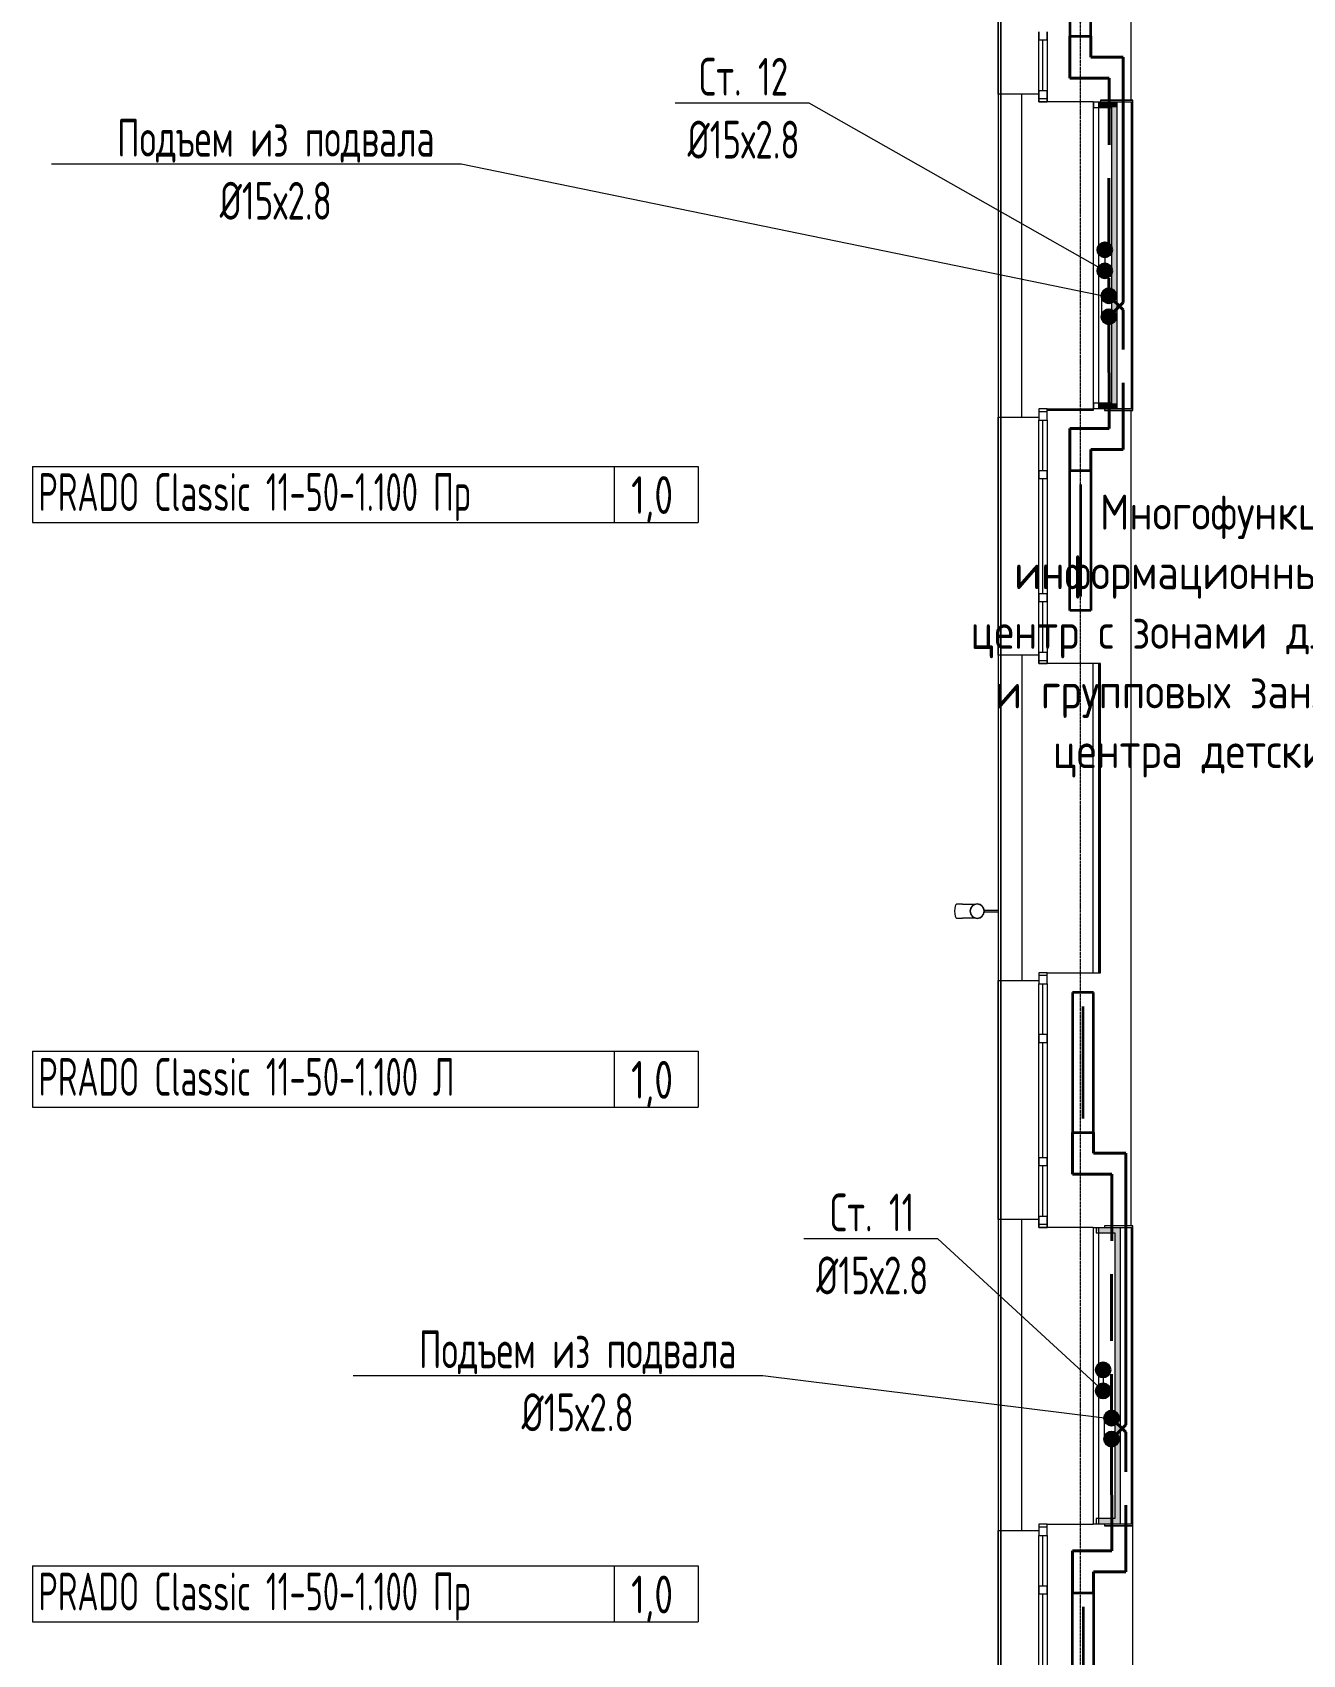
# Model space of a CAD drawing. Header units: millimetres. Extents: x -3929 to 624051, y 52832 to 514950.
# Drawn here: x 210016 to 219098, y 346619 to 358213 of the extents above; entities that cross this region are included whole.
import ezdxf
from ezdxf import colors
from ezdxf.entities.mleader import LeaderData, LeaderLine
from ezdxf.enums import TextEntityAlignment as Align
from ezdxf.math import Vec2, Vec3

# ---------------------------------------------------------------- set-up
doc = ezdxf.new("R2010")
doc.units = ezdxf.units.MM
for name, pattern in [('ADSK_Линия сетки', [25, 20, -2.5, 0, -2.5]), ('ADSK_Штриховая_ш2 п1', [3, 2, -1]), ('Hidden', [7.14375, 4.7625, -2.38125])]:
    doc.linetypes.add(name, pattern=pattern)
for name, color, linetype, lineweight in [('_ Окна', 7, 'Continuous', 9), ('Марки помещений', 7, 'Continuous', 20), ('Обобщенные модели', 7, 'Continuous', 18), ('ОВ-О-Оборудование', 32, 'Continuous', 35), ('ОВ-ТЕКСТ', 7, 'Continuous', 25), ('Окна', 7, 'Continuous', 9), ('Оси', 253, 'Continuous', 9), ('Перекрытие', 7, 'Continuous', 18), ('Стены внутренние', 7, 'Continuous', 18), ('Стены наружные', 7, 'Continuous', 18), ('Стены несущие', 7, 'Continuous', 30), ('Стены отделка', 7, 'Continuous', 30), ('Стены штриховка', 7, 'Continuous', 9)]:
    doc.layers.add(name, color=color, linetype=linetype, lineweight=lineweight)
for name, color, linetype in [('ПРИБОРЫ', 3, 'Continuous'), ('статистика приборов', 252, 'Continuous'), ('стояки', 7, 'Continuous')]:
    doc.layers.add(name, color=color, linetype=linetype)
for name, color, linetype, true_color in [('т11.1', 1, 'Continuous', 0xff0000), ('т11.3', 7, 'Continuous', 0xb82e00), ('т21.1', 5, 'Continuous', 0x0000ff), ('т21.3', 7, 'Continuous', 0x005c45)]:
    doc.layers.add(name, color=color, linetype=linetype, true_color=true_color)
doc.styles.add('GOST Common_2', font='GOST_Common.ttf', dxfattribs={"width": 0.9, "height": 250})
doc.styles.add('СТИЛЬ', font='simplex.shx', dxfattribs={"width": 0.65})

# ---------------------------------------------------------------- blocks, each defined once
blk = doc.blocks.new('*U2874')
at = {"layer": 'ОВ-О-Оборудование', "color": 32, "ltscale": 0.1, "true_color": 0xcd6928}
for p, q in [((500, 75), (-500, 75)), ((-500, 75), (-500, -75)), ((-400, 0), (400, 0)), ((500, -75), (500, 75)), ((-500, -75), (500, -75))]:
    blk.add_line(p, q, dxfattribs=at)
blk = doc.blocks.new('3 этаж')
at = {"layer": 'Стены внутренние', "lineweight": 0}
for points in [[(408471, -52538), (408511, -52538), (408511, -52498), (408380, -52498), (408380, -52538), (408420, -52538)], [(408511, -54653), (408511, -52538), (408471, -52538), (408471, -54653), (408487, -54653)], [(408511, -54693), (408511, -54653), (408380, -54653), (408380, -54692), (408485, -54693)], [(408380, -60583), (408534, -60583), (408534, -60543), (408360, -60543), (408360, -60572), (408380, -60572)], [(408494, -62625), (408534, -62625), (408533, -60583), (408494, -60583), (408494, -62356)], [(408494, -62665), (408534, -62665), (408534, -62625), (408380, -62625), (408380, -62665)]]:
    blk.add_hatch(color=253, dxfattribs=at).paths.add_polyline_path(points)
at = {"layer": '_ Окна', "color": 253, "lineweight": 0}
for p, q in [((407950, -52058), (407950, -51998)), ((408010, -51998), (408010, -52058)), ((408010, -52058), (407950, -52058)), ((407980, -52418), (407980, -52058)), ((407950, -52418), (408010, -52418)), ((407950, -52498), (407950, -52418)), ((408010, -52478), (407950, -52478)), ((408010, -52498), (407950, -52498)), ((408010, -52418), (408010, -52498)), ((408010, -54693), (407950, -54693)), ((407950, -54693), (407950, -54773)), ((408010, -54713), (407950, -54713)), ((408010, -54773), (408010, -54693)), ((407950, -54773), (408010, -54773)), ((407980, -55133), (407980, -54773)), ((407950, -55133), (408010, -55133)), ((407950, -55193), (407950, -55133)), ((408010, -55133), (408010, -55193)), ((408010, -55193), (407950, -55193)), ((407980, -56013), (407980, -55193)), ((407950, -56013), (408010, -56013)), ((407950, -56073), (407950, -56013)), ((408010, -56073), (407950, -56073)), ((407980, -56433), (407980, -56073)), ((408010, -56013), (408010, -56073)), ((407950, -56433), (408010, -56433)), ((407950, -56513), (407950, -56433)), ((408010, -56433), (408010, -56513)), ((408010, -56493), (407950, -56493)), ((408010, -56513), (407950, -56513)), ((408010, -58723), (407950, -58723)), ((407950, -58723), (407950, -58803)), ((408010, -58743), (407950, -58743)), ((408010, -58803), (408010, -58723)), ((407950, -58803), (408010, -58803)), ((407980, -59163), (407980, -58803)), ((407950, -59163), (408010, -59163)), ((407950, -59223), (407950, -59163)), ((408010, -59223), (407950, -59223)), ((407980, -60043), (407980, -59223)), ((408010, -59163), (408010, -59223)), ((407950, -60043), (408010, -60043)), ((407950, -60103), (407950, -60043)), ((408010, -60043), (408010, -60103)), ((408010, -60103), (407950, -60103)), ((407980, -60463), (407980, -60103)), ((407950, -60463), (408010, -60463)), ((407950, -60543), (407950, -60463)), ((408010, -60463), (408010, -60543)), ((408010, -60523), (407950, -60523)), ((408010, -60543), (407950, -60543)), ((408010, -62665), (407950, -62665)), ((407950, -62665), (407950, -62745)), ((408010, -62685), (407950, -62685)), ((408010, -62745), (408010, -62665)), ((407950, -62745), (408010, -62745)), ((407980, -63105), (407980, -62745)), ((407950, -63105), (408010, -63105)), ((407950, -63165), (407950, -63105)), ((408010, -63165), (407950, -63165)), ((407980, -63985), (407980, -63165)), ((408010, -63105), (408010, -63165))]:
    blk.add_line(p, q, dxfattribs=at)
at = {"layer": 'Обобщенные модели', "color": 253, "lineweight": 0}
for p, q in [((407406, -58233), (407364, -58233)), ((407406, -58233), (407412, -58233)), ((407412, -58233), (407417, -58233)), ((407417, -58233), (407423, -58233)), ((407423, -58233), (407428, -58233)), ((407428, -58233), (407434, -58233)), ((407434, -58233), (407439, -58233)), ((407439, -58233), (407444, -58233)), ((407444, -58233), (407449, -58233)), ((407449, -58233), (407454, -58233)), ((407454, -58233), (407458, -58233)), ((407458, -58233), (407463, -58233)), ((407463, -58233), (407467, -58233)), ((407467, -58233), (407471, -58233)), ((407471, -58233), (407475, -58233)), ((407475, -58233), (407479, -58233)), ((407479, -58233), (407482, -58233)), ((407482, -58233), (407486, -58233)), ((407486, -58233), (407489, -58233)), ((407489, -58233), (407492, -58233)), ((407492, -58233), (407495, -58233)), ((407495, -58233), (407497, -58233)), ((407660, -58278), (407561, -58278)), ((407561, -58288), (407660, -58288)), ((407364, -58333), (407406, -58333)), ((407409, -58333), (407406, -58333)), ((407414, -58333), (407409, -58333)), ((407420, -58333), (407414, -58333)), ((407425, -58333), (407420, -58333)), ((407431, -58333), (407425, -58333)), ((407436, -58333), (407431, -58333)), ((407441, -58333), (407436, -58333)), ((407446, -58333), (407441, -58333)), ((407451, -58333), (407446, -58333)), ((407455, -58333), (407451, -58333)), ((407460, -58333), (407455, -58333)), ((407464, -58333), (407460, -58333)), ((407469, -58333), (407464, -58333)), ((407473, -58333), (407469, -58333)), ((407477, -58333), (407473, -58333)), ((407480, -58333), (407477, -58333)), ((407484, -58333), (407480, -58333)), ((407487, -58333), (407484, -58333)), ((407490, -58333), (407487, -58333)), ((407493, -58333), (407490, -58333)), ((407496, -58333), (407493, -58333)), ((407497, -58333), (407496, -58333))]:
    blk.add_line(p, q, dxfattribs=at)
for radius, start, end in [(52, 0, 180), (52, 180, 0), (50, 0, 180), (50, 180, 0)]:
    blk.add_arc((407510, -58283), radius, start, end, dxfattribs=at)
for start_param, end_param in [(3.141593, 4.712389), (4.712389, 6.283185)]:
    blk.add_ellipse((407364, -58283), major_axis=(0, -50), ratio=0.309017, start_param=start_param, end_param=end_param, dxfattribs=at)
at = {"layer": 'Окна', "color": 253, "lineweight": 0}
for p, q in [((407950, -51998), (407950, -52058)), ((408010, -52058), (408010, -51998)), ((407950, -52418), (407950, -52058)), ((408010, -52058), (408010, -52418)), ((407950, -52418), (407950, -52498)), ((407950, -52498), (408010, -52498)), ((408010, -52498), (408010, -52418)), ((407950, -54693), (407950, -54773)), ((408010, -54693), (407950, -54693)), ((408010, -54773), (408010, -54693)), ((407950, -55133), (407950, -54773)), ((408010, -54773), (408010, -55133)), ((407950, -55133), (407950, -55193)), ((408010, -55193), (408010, -55133)), ((407950, -56013), (407950, -55193)), ((408010, -55193), (408010, -56013)), ((407950, -56013), (407950, -56073)), ((407950, -56433), (407950, -56073)), ((408010, -56073), (408010, -56013)), ((408010, -56073), (408010, -56433)), ((407950, -56433), (407950, -56513)), ((408010, -56513), (408010, -56433)), ((407950, -56513), (408010, -56513)), ((407950, -58723), (407950, -58803)), ((408010, -58723), (407950, -58723)), ((408010, -58803), (408010, -58723)), ((407950, -59163), (407950, -58803)), ((408010, -58803), (408010, -59163)), ((407950, -59163), (407950, -59223)), ((407950, -60043), (407950, -59223)), ((408010, -59223), (408010, -59163)), ((408010, -59223), (408010, -60043)), ((407950, -60043), (407950, -60103)), ((408010, -60103), (408010, -60043)), ((407950, -60463), (407950, -60103)), ((408010, -60103), (408010, -60463)), ((407950, -60463), (407950, -60543)), ((408010, -60543), (408010, -60463)), ((407950, -60543), (408010, -60543)), ((407950, -62665), (407950, -62745)), ((408010, -62665), (407950, -62665)), ((408010, -62745), (408010, -62665)), ((407950, -63105), (407950, -62745)), ((408010, -62745), (408010, -63105)), ((407950, -63105), (407950, -63165)), ((407950, -63985), (407950, -63165)), ((408010, -63165), (408010, -63105)), ((408010, -63165), (408010, -63985))]:
    blk.add_line(p, q, dxfattribs=at)
at = {"layer": 'Оси', "color": 253, "linetype": 'ADSK_Линия сетки', "lineweight": 0}
blk.add_line((408248, -89970), (408248, -43597), dxfattribs=at)
at = {"layer": 'Перекрытие', "color": 253, "lineweight": 0}
for p, q in [((408611, -52487), (408611, -49740)), ((408340, -54705), (408010, -54705)), ((408340, -54693), (408340, -54705)), ((408611, -60531), (408611, -54705)), ((408623, -65660), (408623, -62675))]:
    blk.add_line(p, q, dxfattribs=at)
at = {"layer": 'Стены наружные', "color": 253, "lineweight": 0}
for p, q in [((407659, -52443), (407659, -50738)), ((407660, -50738), (407660, -52443)), ((407680, -50738), (407680, -52443)), ((407680, -52443), (407680, -50738)), ((407660, -52443), (407659, -52443)), ((407660, -52443), (407660, -52443)), ((407659, -56453), (407659, -54756)), ((407660, -54756), (407659, -54756)), ((407660, -56453), (407660, -54753)), ((407660, -54756), (407660, -56453)), ((407680, -54753), (407680, -56453)), ((407680, -56453), (407680, -54753)), ((407659, -56453), (407660, -56453)), ((407659, -60487), (407659, -58778)), ((407659, -58778), (407660, -58778)), ((407660, -60488), (407660, -58778)), ((407660, -58778), (407660, -60487)), ((407680, -58778), (407680, -60488)), ((407680, -60488), (407680, -58778)), ((407660, -60487), (407659, -60487)), ((407659, -64440), (407659, -62711)), ((407660, -62711), (407659, -62711)), ((407660, -64440), (407660, -62710)), ((407660, -62711), (407660, -64440)), ((407680, -62710), (407680, -64440)), ((407680, -64440), (407680, -62710))]:
    blk.add_line(p, q, dxfattribs=at)
at = {"layer": 'Стены несущие', "color": 253, "lineweight": 0}
for p, q in [((407950, -52443), (407830, -52443)), ((407830, -54753), (407830, -52443)), ((408340, -52498), (408010, -52498)), ((408340, -52498), (408340, -54693)), ((408010, -54693), (408340, -54693)), ((407830, -54753), (407950, -54753)), ((407950, -56453), (407830, -56453)), ((407830, -56453), (407830, -58778)), ((408340, -56513), (408010, -56513)), ((408340, -58723), (408340, -56513)), ((407830, -58778), (407950, -58778)), ((408010, -58723), (408340, -58723)), ((407830, -62710), (407830, -60488)), ((407950, -60488), (407830, -60488)), ((408340, -60543), (408010, -60543)), ((408340, -60543), (408340, -62665)), ((407830, -62710), (407950, -62710)), ((408010, -62665), (408340, -62665))]:
    blk.add_line(p, q, dxfattribs=at)
at = {"layer": 'Стены отделка', "color": 253, "lineweight": 0}
for p, q in [((407680, -52443), (407660, -52443)), ((407660, -52443), (407660, -54753)), ((407680, -54753), (407680, -52443)), ((407830, -52443), (407680, -52443)), ((407680, -52443), (407680, -54753)), ((408340, -52498), (408611, -52498)), ((408342, -52498), (408342, -52538)), ((408380, -54693), (408380, -52498)), ((408621, -52486), (408392, -52486)), ((408392, -52486), (408392, -52498)), ((408511, -54693), (408511, -52498)), ((408611, -52498), (408611, -54693)), ((408623, -54703), (408623, -52488)), ((408342, -52538), (408471, -52538)), ((408471, -52538), (408471, -54653)), ((408611, -54693), (408340, -54693)), ((408471, -54653), (408342, -54653)), ((408342, -54653), (408342, -54693)), ((408420, -54693), (408420, -54705)), ((408420, -54705), (408621, -54705)), ((407660, -54753), (407680, -54753)), ((407680, -54753), (407830, -54753)), ((407680, -56453), (407660, -56453)), ((407660, -56453), (407660, -58778)), ((407680, -58778), (407680, -56453)), ((407830, -56453), (407680, -56453)), ((407680, -56453), (407680, -58778)), ((408392, -56513), (408340, -56513)), ((408392, -58723), (408392, -56513)), ((407660, -58778), (407680, -58778)), ((407680, -58778), (407830, -58778)), ((408340, -58723), (408392, -58723)), ((407660, -60488), (407660, -62710)), ((407680, -60488), (407660, -60488)), ((407680, -62710), (407680, -60488)), ((407680, -60488), (407680, -62710)), ((407830, -60488), (407680, -60488)), ((408340, -60543), (408611, -60543)), ((408360, -60543), (408360, -60583)), ((408360, -60583), (408494, -60583)), ((408380, -62665), (408380, -60543)), ((408621, -60531), (408420, -60531)), ((408420, -60531), (408420, -60543)), ((408494, -60583), (408494, -62625)), ((408534, -62665), (408534, -60543)), ((408611, -60543), (408611, -62665)), ((408623, -62675), (408623, -60533)), ((407660, -62710), (407680, -62710)), ((407680, -62710), (407830, -62710)), ((408611, -62665), (408340, -62665)), ((408494, -62625), (408360, -62625)), ((408360, -62625), (408360, -62665)), ((408420, -62665), (408420, -62677)), ((408420, -62677), (408621, -62677))]:
    blk.add_line(p, q, dxfattribs=at)
at = {"layer": 'Стены штриховка', "color": 253, "lineweight": 0}
for p, q in [((408623, -52488), (408392, -52488)), ((408621, -54705), (408621, -52486)), ((408623, -52486), (408621, -52486)), ((408623, -52488), (408623, -52486)), ((408420, -54703), (408623, -54703)), ((408621, -54705), (408623, -54705)), ((408623, -54705), (408623, -54703)), ((408380, -58723), (408380, -56513)), ((408390, -58723), (408390, -56513)), ((408623, -60533), (408420, -60533)), ((408621, -62677), (408621, -60531)), ((408623, -60531), (408621, -60531)), ((408623, -60533), (408623, -60531)), ((408420, -62675), (408623, -62675)), ((408621, -62677), (408623, -62677))]:
    blk.add_line(p, q, dxfattribs=at)
at = {"layer": 'Марки помещений', "color": 253, "lineweight": 0, "style": 'GOST Common_2', "width": 0.9}
for s, p in [('Многофункциональный', (408387, -55556)), ('информационный библиотечный', (407775, -55982)), ('центр с зонами для индивидуальных', (407463, -56408)), ('и групповых занятий', (407636, -56834)), ('центра детских инициатив', (408052, -57260))]:
    blk.add_text(s, height=250, dxfattribs=at).set_placement(p)

msp = doc.modelspace()

# ---------------------------------------------------------------- hatches: boundary and pattern name
at = {"layer": 'т11.1', "lineweight": 40}
h = msp.add_hatch(color=256, dxfattribs=at)
h.dxf.hatch_style = 1
h.paths.add_polyline_path([(217733.24, 356509.344, 1), (217633.24, 356509.344, 1)])
h = msp.add_hatch(color=256, dxfattribs=at)
h.dxf.hatch_style = 1
h.paths.add_polyline_path([(217721.481, 348503.368, 1), (217621.481, 348503.368, 1)])
at = {"layer": 'т11.3', "lineweight": 40}
h = msp.add_hatch(color=256, dxfattribs=at)
h.dxf.hatch_style = 1
h.paths.add_polyline_path([(217762.983, 356181.015, 1), (217662.983, 356181.015, 1)])
h = msp.add_hatch(color=256, dxfattribs=at)
h.dxf.hatch_style = 1
h.paths.add_polyline_path([(217781.952, 348159.094, 1), (217681.952, 348159.094, 1)])
at = {"layer": 'т21.1', "linetype": 'ADSK_Штриховая_ш2 п1', "lineweight": 40, "ltscale": 50}
h = msp.add_hatch(color=256, dxfattribs=at)
h.dxf.hatch_style = 1
h.paths.add_polyline_path([(217733.24, 356659.344, 1), (217633.24, 356659.344, 1)])
h = msp.add_hatch(color=256, dxfattribs=at)
h.dxf.hatch_style = 1
h.paths.add_polyline_path([(217721.481, 348653.368, 1), (217621.481, 348653.368, 1)])
at = {"layer": 'т21.3', "lineweight": 40, "ltscale": 50}
h = msp.add_hatch(color=256, dxfattribs=at)
h.dxf.hatch_style = 1
h.paths.add_polyline_path([(217762.983, 356331.015, 1), (217662.983, 356331.015, 1)])
h = msp.add_hatch(color=256, dxfattribs=at)
h.dxf.hatch_style = 1
h.paths.add_polyline_path([(217781.952, 348309.094, 1), (217681.952, 348309.094, 1)])

# ---------------------------------------------------------------- linework, layer by layer
at = {"layer": 'ПРИБОРЫ', "color": 7, "lineweight": 15}
for p, q in [((210016.137, 355111.053), (214775.757, 355111.053)), ((210016.137, 355111.053), (214775.757, 355111.053)), ((210016.137, 355111.053), (210016.137, 354711.053)), ((214175.757, 355111.053), (214175.757, 354711.053)), ((214775.757, 355111.053), (214775.757, 354711.053)), ((210016.137, 354711.053), (214775.757, 354711.053)), ((210016.137, 350931.21), (214775.757, 350931.21)), ((210016.137, 350931.21), (214775.757, 350931.21)), ((210016.137, 350931.21), (210016.137, 350531.21)), ((214175.757, 350931.21), (214175.757, 350531.21)), ((214775.757, 350931.21), (214775.757, 350531.21)), ((210016.137, 350531.21), (214775.757, 350531.21)), ((210016.137, 347252.719), (214775.757, 347252.719)), ((210016.137, 347252.719), (214775.757, 347252.719)), ((210016.137, 347252.719), (210016.137, 346852.719)), ((214175.757, 347252.719), (214175.757, 346852.719)), ((214775.757, 347252.719), (214775.757, 346852.719)), ((210016.137, 346852.719), (214775.757, 346852.719))]:
    msp.add_line(p, q, dxfattribs=at)
at = {"layer": 'т11.1', "lineweight": 40}
for centre in [(217683.24, 356509.344), (217671.481, 348503.368)]:
    msp.add_circle(centre, 50, dxfattribs=at)
at = {"layer": 'т11.3', "lineweight": 40}
for p, q in [((217584.324, 358186.495), (217584.324, 358036.495)), ((217584.324, 358036.495), (217813.981, 358036.495)), ((217813.981, 358036.495), (217813.981, 356282.012)), ((217712.983, 356181.015), (217813.981, 356282.012)), ((217713.981, 355381.949), (217712.983, 356181.015)), ((217434.324, 355081.949), (217434.324, 355381.949)), ((217434.324, 355381.949), (217713.981, 355381.949)), ((217603.292, 350351.529), (217603.292, 350201.529)), ((217603.292, 350201.529), (217832.95, 350201.529)), ((217832.95, 350201.529), (217832.95, 348260.091)), ((217731.952, 348159.094), (217832.95, 348260.091)), ((217732.95, 347360.028), (217731.952, 348159.094)), ((217453.292, 347060.028), (217453.292, 347360.028)), ((217453.292, 347360.028), (217732.95, 347360.028))]:
    msp.add_line(p, q, dxfattribs=at)
for centre in [(217712.983, 356181.015), (217731.952, 348159.094)]:
    msp.add_circle(centre, 50, dxfattribs=at)
at = {"layer": 'т21.1', "lineweight": 40, "ltscale": 50}
for centre in [(217683.24, 356659.344), (217671.481, 348653.368)]:
    msp.add_circle(centre, 50, dxfattribs=at)
at = {"layer": 'т21.3', "linetype": 'Hidden', "lineweight": 40, "ltscale": 100}
for p, q in [((217434.324, 358186.495), (217434.324, 357886.495)), ((217434.324, 357886.495), (217713.981, 357886.495)), ((217713.981, 357886.495), (217712.983, 356331.015)), ((217712.983, 356331.015), (217813.981, 356230.017)), ((217813.981, 355231.949), (217813.981, 356230.017)), ((217584.324, 355081.949), (217584.324, 355231.949)), ((217584.324, 355231.949), (217813.981, 355231.949)), ((217453.292, 350351.529), (217453.292, 350051.529)), ((217453.292, 350051.529), (217732.95, 350051.529)), ((217732.95, 350051.529), (217731.952, 348309.094)), ((217731.952, 348309.094), (217832.95, 348208.096)), ((217832.95, 347210.028), (217832.95, 348208.096)), ((217603.292, 347060.028), (217603.292, 347210.028)), ((217603.292, 347210.028), (217832.95, 347210.028))]:
    msp.add_line(p, q, dxfattribs=at)
at = {"layer": 'т21.3', "lineweight": 40, "ltscale": 50}
for centre in [(217712.983, 356331.015), (217731.952, 348309.094)]:
    msp.add_circle(centre, 50, dxfattribs=at)

# ---------------------------------------------------------------- block references
at = {"layer": 'ОВ-О-Оборудование', "ltscale": 10, "rotation": 90.00000000000001}
for p in [(217509.324, 358686.495), (217528.292, 350851.529)]:
    msp.add_blockref('*U2874', p, dxfattribs=at)
at = {"layer": 'ОВ-О-Оборудование', "ltscale": 10, "xscale": -1, "rotation": 90}
for p in [(217509.324, 354581.949), (217528.292, 346560.028)]:
    msp.add_blockref('*U2874', p, dxfattribs=at)
at = {"layer": 'стояки', "color": 5, "lineweight": 40}
msp.add_blockref('3 этаж', (-190738.98, 410215.433), dxfattribs=at)

# ---------------------------------------------------------------- texts
at = {"layer": 'статистика приборов', "color": 7, "style": 'СТИЛЬ', "width": 0.6}
for s, p in [('PRADO Classic 11-50-1.100 Пр      ', (210059.113, 354792.906)), ('PRADO Classic 11-50-1.100 Л      ', (210059.113, 350613.063)), ('PRADO Classic 11-50-1.100 Пр      ', (210059.113, 346934.572))]:
    msp.add_text(s, height=270, dxfattribs=at).set_placement(p)
at = {"layer": 'статистика приборов', "color": 7, "style": 'СТИЛЬ', "width": 0.7}
for p in [(214446.823, 354771.504), (214446.823, 350591.661), (214446.823, 346913.17)]:
    msp.add_text('1,0', height=270, dxfattribs=at).set_placement(p, align=Align.CENTER)

# ---------------------------------------------------------------- leaders
at = {"layer": 'ОВ-ТЕКСТ', "color": 7}
ml = msp.add_multileader_mtext('Standard', dxfattribs=at)
ml.set_content('\\A1;Ст. 12^J%%C15х2.8 ', color=7, style='СТИЛЬ')
ml.set_leader_properties(color=7, lineweight=18)
ml.build(insert=Vec2(0, 0))
ml.multileader.update_dxf_attribs({"text_left_attachment_type": 6, "text_right_attachment_type": 6, "dogleg_length": 0.36, "arrow_head_size": 0.126})
ctx = ml.context
ctx.base_point, ctx.char_height, ctx.arrow_head_size, ctx.landing_gap_size, ctx.plane_origin = Vec3(214632.879, 357707.589), 270, 0.126, 0.063, Vec3(220199.677, 353676.984)
ctx.left_attachment, ctx.right_attachment, ctx.text_align_type = 6, 6, 1
notes = []
notes.append((ctx, [(1, (1, 1, 0), (215569.257, 357707.589), (-1, 0), 0.252, [(0, [(217683.24, 356659.344), (217683.24, 356509.344)], 0, [])])]))
ctx.mtext.insert, ctx.mtext.width, ctx.mtext.alignment, ctx.mtext.flow_direction = Vec3(215100.942, 358031.589), 1404.14984, 2, 5
ml = msp.add_multileader_mtext('Standard', dxfattribs=at)
ml.set_content('\\A1;Подъем из подвала %%C15х2.8 ', color=7, style='СТИЛЬ')
ml.set_leader_properties(color=7, lineweight=18)
ml.build(insert=Vec2(0, 0))
ml.multileader.update_dxf_attribs({"text_left_attachment_type": 6, "text_right_attachment_type": 6, "dogleg_length": 0.36, "arrow_head_size": 0.126})
ctx = ml.context
ctx.base_point, ctx.char_height, ctx.arrow_head_size, ctx.landing_gap_size, ctx.plane_origin = Vec3(210431.587, 357270.809), 270, 0.126, 0.063, Vec3(242830.21, 345701.908)
ctx.left_attachment, ctx.right_attachment, ctx.text_align_type = 6, 6, 1
notes.append((ctx, [(1, (1, 1, 0), (213081.18, 357270.809), (-1, 0), 0.252, [(1, [(217662.983, 356181.015), (217662.983, 356331.015)], 0, [])])]))
ctx.mtext.insert, ctx.mtext.width, ctx.mtext.defined_height, ctx.mtext.alignment, ctx.mtext.flow_direction = Vec3(211756.258, 357594.809), 2900.40337, 1165.442, 2, 5
ml = msp.add_multileader_mtext('Standard', dxfattribs=at)
ml.set_content('\\A1;Ст. 11^J%%C15х2.8 ', color=7, style='СТИЛЬ')
ml.set_leader_properties(color=7, lineweight=18)
ml.build(insert=Vec2(0, 0))
ml.multileader.update_dxf_attribs({"text_left_attachment_type": 6, "text_right_attachment_type": 6, "dogleg_length": 0.36, "arrow_head_size": 0.126})
ctx = ml.context
ctx.base_point, ctx.char_height, ctx.arrow_head_size, ctx.landing_gap_size, ctx.plane_origin = Vec3(215552.653, 349590.076), 270, 0.126, 0.063, Vec3(220187.918, 345671.009)
ctx.left_attachment, ctx.right_attachment, ctx.text_align_type = 6, 6, 1
notes.append((ctx, [(1, (1, 1, 0), (216489.031, 349590.076), (-1, 0), 0.252, [(0, [(217671.481, 348653.368), (217671.481, 348503.368)], 0, [])])]))
ctx.mtext.insert, ctx.mtext.width, ctx.mtext.alignment, ctx.mtext.flow_direction = Vec3(216020.716, 349914.076), 1404.14984, 2, 5
ml = msp.add_multileader_mtext('Standard', dxfattribs=at)
ml.set_content('\\A1;Подъем из подвала %%C15х2.8 ', color=7, style='СТИЛЬ')
ml.set_leader_properties(color=7, lineweight=18)
ml.build(insert=Vec2(0, 0))
ml.multileader.update_dxf_attribs({"text_left_attachment_type": 6, "text_right_attachment_type": 6, "dogleg_length": 0.36, "arrow_head_size": 0.126})
ctx = ml.context
ctx.base_point, ctx.char_height, ctx.arrow_head_size, ctx.landing_gap_size, ctx.plane_origin = Vec3(212589.646, 348611.627), 270, 0.126, 0.063, Vec3(242849.179, 337679.987)
ctx.left_attachment, ctx.right_attachment, ctx.text_align_type = 6, 6, 1
notes.append((ctx, [(1, (1, 1, 0), (215239.238, 348611.627), (-1, 0), 0.252, [(1, [(217681.952, 348159.094), (217681.952, 348309.094)], 0, [])])]))
ctx.mtext.insert, ctx.mtext.width, ctx.mtext.defined_height, ctx.mtext.alignment, ctx.mtext.flow_direction = Vec3(213914.316, 348935.627), 2900.40337, 1165.442, 2, 5
for ctx, leaders in notes:
    for number, flags, end, landing, length, lines in leaders:
        leader = LeaderData()
        leader.index, (leader.has_last_leader_line, leader.has_dogleg_vector, leader.attachment_direction) = number, flags
        leader.last_leader_point, leader.dogleg_vector, leader.dogleg_length = Vec3(end), Vec3(landing), length
        for number, points, colour, breaks in lines:
            line = LeaderLine()
            line.index, line.vertices, line.color, line.breaks = number, Vec3.list(points), colors.encode_raw_color(colour), breaks
            leader.lines.append(line)
        ctx.leaders.append(leader)

doc.saveas('drawing.dxf')
